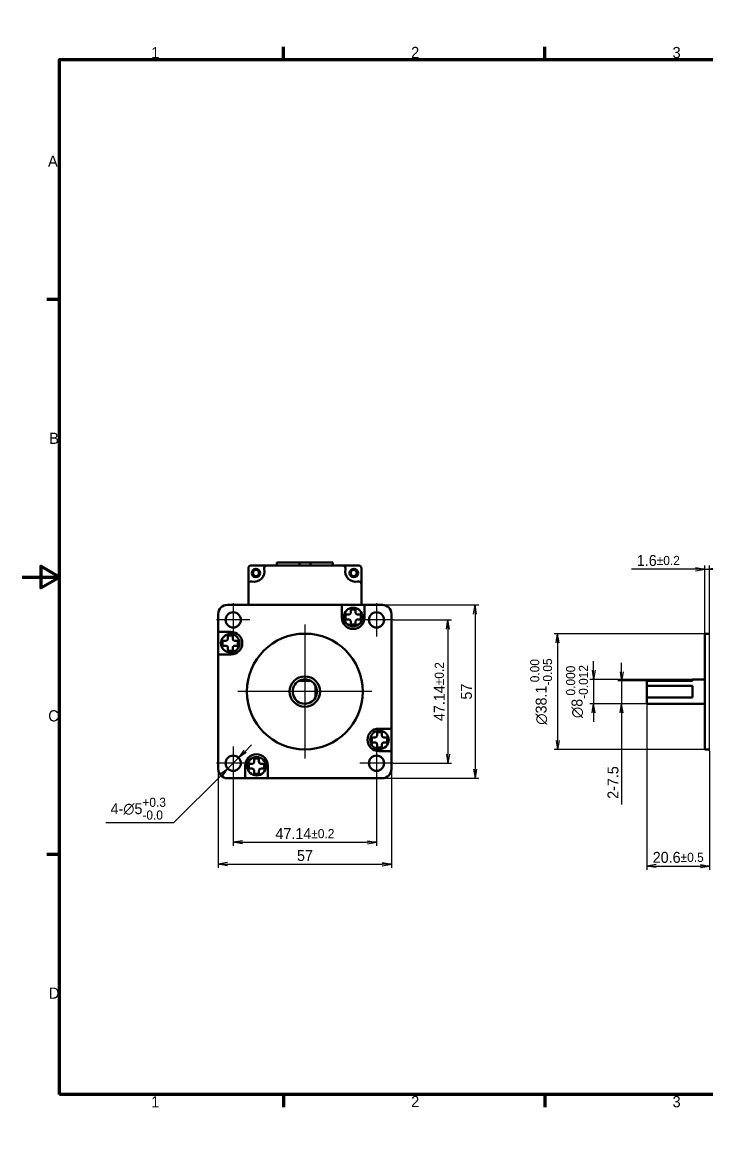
# Model space of a CAD drawing. Header units: millimetres. Extents: x -545 to 792, y -113 to 357.
# Drawn here: x -545.1 to -319.8, y -8.4 to 356.6 of the extents above; entities that cross this region are included whole.
import ezdxf

# ---------------------------------------------------------------- set-up
doc = ezdxf.new("R2010")
doc.units = ezdxf.units.MM
doc.header["$LTSCALE"] = 1.2
for name, color, linetype, lineweight in [('경계(ISO)', 7, 'Continuous', 70), ('외형선(ISO)', 7, 'Continuous', 50), ('중심 표식(ISO)', 7, 'Continuous', 25)]:
    doc.layers.add(name, color=color, linetype=linetype, lineweight=lineweight)
doc.layers.add('치수(ISO)', color=1, linetype='Continuous', lineweight=25, true_color=0xff0000)
doc.styles.add('레이블 문자 (JIS)', font='')
doc.styles.get('레이블 문자 (JIS)').set_extended_font_data('Gulim')
doc.dimstyles.new('복사 대상기본값 (JIS)', dxfattribs={"dimscale": 1.2, "dimtxt": 3, "dimasz": 2.5, "dimexe": 1, "dimexo": 0, "dimgap": 0.8, "dimtad": 1, "dimdsep": 46, "dimtxsty": '레이블 문자 (JIS)', "dimblk": 'OPEN', "dimcen": 0.09, "dimdle": 10, "dimclrd": 256, "dimclre": 256, "dimclrt": 256, "dimadec": 0, "dimazin": 2, "dimtfac": 0.833333, "dimtmove": 0, "dimatfit": 3, "dimldrblk": 'OPEN', "dimfxl": 1, "dimtolj": 1, "dimtzin": 0, "dimlwd": -1, "dimlwe": -1, "dimarcsym": 0})

# ---------------------------------------------------------------- blocks, each defined once
blk = doc.blocks.new('_Open')
at = {"color": 0, "linetype": 'ByBlock', "lineweight": -2}
for p, q in [((-1, 0.17), (0, 0)), ((-1, -0.17), (0, 0)), ((0, 0), (-1, 0))]:
    blk.add_line(p, q, dxfattribs=at)
blk = doc.blocks.new('*D11')
at = {"layer": 'Defpoints', "color": 0}
for p in [(-320.49, 155.41), (-368.88, 117.31), (-320.49, 117.31)]:
    blk.add_point(p, dxfattribs=at)
at = {"layer": '치수(ISO)', "color": 0}
for p, q in [((-320.49, 155.41), (-370.08, 155.41)), ((-368.88, 152.41), (-368.88, 120.31)), ((-320.49, 117.31), (-370.08, 117.31))]:
    blk.add_line(p, q, dxfattribs=at)
at = {"layer": '치수(ISO)', "color": 0, "linetype": 'ByBlock', "xscale": 3, "yscale": 3, "zscale": 3}
for p, rotation in [((-368.88, 155.41), 90), ((-368.88, 117.31), 270)]:
    blk.add_blockref('_Open', p, dxfattribs=dict(at, rotation=rotation))
at = {"layer": '치수(ISO)', "color": 0, "insert": (-377.92, 136.36), "char_height": 3.6, "attachment_point": 2, "rotation": 90, "style": '레이블 문자 (JIS)'}
blk.add_mtext('\\A1;{\\fAIGDT|b0|i0;\\ln}\\fGulim|b0|i0;38.1{\\H3.000000;\\S 0.00^ -0.05;}', dxfattribs=at)
blk = doc.blocks.new('*D12')
at = {"layer": 'Defpoints', "color": 0}
for p in [(-318.89, 176.63), (-320.49, 155.41), (-318.89, 116.76)]:
    blk.add_point(p, dxfattribs=at)
at = {"layer": '치수(ISO)', "color": 0}
for p, q in [((-323.49, 176.63), (-344.61, 176.63)), ((-320.49, 155.41), (-320.49, 177.83)), ((-320.49, 176.63), (-318.89, 176.63)), ((-318.89, 116.76), (-318.89, 177.83)), ((-315.89, 176.63), (-312.89, 176.63))]:
    blk.add_line(p, q, dxfattribs=at)
at = {"layer": '치수(ISO)', "color": 0, "linetype": 'ByBlock', "xscale": 3, "yscale": 3, "zscale": 3}
blk.add_blockref('_Open', (-320.49, 176.63), dxfattribs=at)
at = {"layer": '치수(ISO)', "color": 0, "linetype": 'ByBlock', "xscale": 3, "yscale": 3, "zscale": 3, "rotation": 180}
blk.add_blockref('_Open', (-318.89, 176.63), dxfattribs=at)
at = {"layer": '치수(ISO)', "color": 0, "insert": (-335.74, 181.29), "char_height": 3.6, "attachment_point": 2, "style": '레이블 문자 (JIS)'}
blk.add_mtext('\\A1;1.6{\\H3.000000;%%p0.2}', dxfattribs=at)
blk = doc.blocks.new('*D15')
at = {"layer": 'Defpoints', "color": 0}
for p in [(-339.49, 132.36), (-318.89, 116.76), (-318.89, 78.98)]:
    blk.add_point(p, dxfattribs=at)
at = {"layer": '치수(ISO)', "color": 0}
for p, q in [((-339.49, 132.36), (-339.49, 77.78)), ((-318.89, 116.76), (-318.89, 77.78)), ((-336.49, 78.98), (-321.89, 78.98))]:
    blk.add_line(p, q, dxfattribs=at)
at = {"layer": '치수(ISO)', "color": 0, "linetype": 'ByBlock', "xscale": 3, "yscale": 3, "zscale": 3, "rotation": 180}
blk.add_blockref('_Open', (-339.49, 78.98), dxfattribs=at)
at = {"layer": '치수(ISO)', "color": 0, "linetype": 'ByBlock', "xscale": 3, "yscale": 3, "zscale": 3}
blk.add_blockref('_Open', (-318.89, 78.98), dxfattribs=at)
at = {"layer": '치수(ISO)', "color": 0, "insert": (-329.19, 83.63), "char_height": 3.6, "attachment_point": 2, "style": '레이블 문자 (JIS)'}
blk.add_mtext('\\A1;20.6{\\H3.000000;%%p0.5}', dxfattribs=at)
blk = doc.blocks.new('*D16')
at = {"layer": 'Defpoints', "color": 0}
for p in [(-423.58, 124.16), (-480.58, 110.86), (-423.58, 79.58)]:
    blk.add_point(p, dxfattribs=at)
at = {"layer": '치수(ISO)', "color": 0}
for p, q in [((-423.58, 124.16), (-423.58, 78.38)), ((-480.58, 110.86), (-480.58, 78.38)), ((-477.58, 79.58), (-426.58, 79.58))]:
    blk.add_line(p, q, dxfattribs=at)
at = {"layer": '치수(ISO)', "color": 0, "linetype": 'ByBlock', "xscale": 3, "yscale": 3, "zscale": 3, "rotation": 180}
blk.add_blockref('_Open', (-480.58, 79.58), dxfattribs=at)
at = {"layer": '치수(ISO)', "color": 0, "linetype": 'ByBlock', "xscale": 3, "yscale": 3, "zscale": 3}
blk.add_blockref('_Open', (-423.58, 79.58), dxfattribs=at)
at = {"layer": '치수(ISO)', "color": 0, "insert": (-452.05, 84.23), "char_height": 3.6, "attachment_point": 2, "style": '레이블 문자 (JIS)'}
blk.add_mtext('\\A1;57', dxfattribs=at)
blk = doc.blocks.new('*D17')
at = {"layer": 'Defpoints', "color": 0}
for p in [(-475.65, 107.29), (-428.51, 107.29), (-428.51, 86.78)]:
    blk.add_point(p, dxfattribs=at)
at = {"layer": '치수(ISO)', "color": 0}
for p, q in [((-475.65, 107.29), (-475.65, 85.58)), ((-428.51, 107.29), (-428.51, 85.58)), ((-472.65, 86.78), (-431.51, 86.78))]:
    blk.add_line(p, q, dxfattribs=at)
at = {"layer": '치수(ISO)', "color": 0, "linetype": 'ByBlock', "xscale": 3, "yscale": 3, "zscale": 3, "rotation": 180}
blk.add_blockref('_Open', (-475.65, 86.78), dxfattribs=at)
at = {"layer": '치수(ISO)', "color": 0, "linetype": 'ByBlock', "xscale": 3, "yscale": 3, "zscale": 3}
blk.add_blockref('_Open', (-428.51, 86.78), dxfattribs=at)
at = {"layer": '치수(ISO)', "color": 0, "insert": (-452.05, 91.44), "char_height": 3.6, "attachment_point": 2, "style": '레이블 문자 (JIS)'}
blk.add_mtext('\\A1;47.14{\\H3.000000;%%p0.2}', dxfattribs=at)
blk = doc.blocks.new('*D18')
at = {"layer": 'Defpoints', "color": 0}
for p in [(-423.01, 159.93), (-423.01, 112.79), (-404.97, 112.79)]:
    blk.add_point(p, dxfattribs=at)
at = {"layer": '치수(ISO)', "color": 0}
for p, q in [((-423.01, 159.93), (-403.77, 159.93)), ((-404.97, 156.93), (-404.97, 115.79)), ((-423.01, 112.79), (-403.77, 112.79))]:
    blk.add_line(p, q, dxfattribs=at)
at = {"layer": '치수(ISO)', "color": 0, "linetype": 'ByBlock', "xscale": 3, "yscale": 3, "zscale": 3}
for p, rotation in [((-404.97, 159.93), 90), ((-404.97, 112.79), 270)]:
    blk.add_blockref('_Open', p, dxfattribs=dict(at, rotation=rotation))
at = {"layer": '치수(ISO)', "color": 0, "insert": (-409.63, 136.36), "char_height": 3.6, "attachment_point": 2, "rotation": 90, "style": '레이블 문자 (JIS)'}
blk.add_mtext('\\A1;47.14{\\H3.000000;%%p0.2}', dxfattribs=at)
blk = doc.blocks.new('*D19')
at = {"layer": 'Defpoints', "color": 0}
for p in [(-426.58, 164.86), (-426.58, 107.86), (-396.06, 107.86)]:
    blk.add_point(p, dxfattribs=at)
at = {"layer": '치수(ISO)', "color": 0}
for p, q in [((-426.58, 164.86), (-394.86, 164.86)), ((-396.06, 161.86), (-396.06, 110.86)), ((-426.58, 107.86), (-394.86, 107.86))]:
    blk.add_line(p, q, dxfattribs=at)
at = {"layer": '치수(ISO)', "color": 0, "linetype": 'ByBlock', "xscale": 3, "yscale": 3, "zscale": 3}
for p, rotation in [((-396.06, 164.86), 90), ((-396.06, 107.86), 270)]:
    blk.add_blockref('_Open', p, dxfattribs=dict(at, rotation=rotation))
at = {"layer": '치수(ISO)', "color": 0, "insert": (-400.71, 136.36), "char_height": 3.6, "attachment_point": 2, "rotation": 90, "style": '레이블 문자 (JIS)'}
blk.add_mtext('\\A1;57', dxfattribs=at)
blk = doc.blocks.new('*D20')
at = {"layer": 'Defpoints', "color": 0}
for p in [(-473.88, 114.56), (-477.42, 111.03)]:
    blk.add_point(p, dxfattribs=at)
at = {"layer": '치수(ISO)', "color": 0}
for p, q in [((-471.75, 116.68), (-469.63, 118.79)), ((-473.88, 114.56), (-477.42, 111.03)), ((-479.54, 108.91), (-495.24, 93.25)), ((-517.59, 93.25), (-495.24, 93.25))]:
    blk.add_line(p, q, dxfattribs=at)
at = {"layer": '치수(ISO)', "color": 0, "linetype": 'ByBlock', "xscale": 3, "yscale": 3, "zscale": 3}
for p, rotation in [((-473.88, 114.56), 224.9201050241937), ((-477.42, 111.03), 44.92010502419368)]:
    blk.add_blockref('_Open', p, dxfattribs=dict(at, rotation=rotation))
at = {"layer": '치수(ISO)', "color": 0, "insert": (-506.9, 101.45), "char_height": 3.6, "attachment_point": 2, "style": '레이블 문자 (JIS)'}
blk.add_mtext('\\A1;\\fGulim|b0|i0;4-∅5{\\H3.000000;\\S+0.3^ -0.0;}', dxfattribs=at)
blk = doc.blocks.new('*D22')
at = {"layer": 'Defpoints', "color": 0}
for p in [(-339.49, 139.86), (-347.82, 132.36), (-339.49, 132.36)]:
    blk.add_point(p, dxfattribs=at)
at = {"layer": '치수(ISO)', "color": 0}
for p, q in [((-347.82, 142.86), (-347.82, 145.86)), ((-339.49, 139.86), (-349.02, 139.86)), ((-347.82, 139.86), (-347.82, 132.36)), ((-339.49, 132.36), (-349.02, 132.36)), ((-347.82, 129.36), (-347.82, 99.19))]:
    blk.add_line(p, q, dxfattribs=at)
at = {"layer": '치수(ISO)', "color": 0, "linetype": 'ByBlock', "xscale": 3, "yscale": 3, "zscale": 3}
for p, rotation in [((-347.82, 139.86), 270), ((-347.82, 132.36), 90)]:
    blk.add_blockref('_Open', p, dxfattribs=dict(at, rotation=rotation))
at = {"layer": '치수(ISO)', "color": 0, "insert": (-352.47, 106.44), "char_height": 3.6, "attachment_point": 2, "rotation": 90, "style": '레이블 문자 (JIS)'}
blk.add_mtext('\\A1;\\fGulim|b0|i0;2-7.5', dxfattribs=at)
blk = doc.blocks.new('*D23')
at = {"layer": 'Defpoints', "color": 0}
for p in [(-324.49, 140.36), (-357.05, 132.36), (-339.49, 132.36)]:
    blk.add_point(p, dxfattribs=at)
at = {"layer": '치수(ISO)', "color": 0}
for p, q in [((-357.05, 143.36), (-357.05, 146.36)), ((-324.49, 140.36), (-358.25, 140.36)), ((-357.05, 140.36), (-357.05, 132.36)), ((-339.49, 132.36), (-358.25, 132.36)), ((-357.05, 129.36), (-357.05, 126.36))]:
    blk.add_line(p, q, dxfattribs=at)
at = {"layer": '치수(ISO)', "color": 0, "linetype": 'ByBlock', "xscale": 3, "yscale": 3, "zscale": 3}
for p, rotation in [((-357.05, 140.36), 270), ((-357.05, 132.36), 90)]:
    blk.add_blockref('_Open', p, dxfattribs=dict(at, rotation=rotation))
at = {"layer": '치수(ISO)', "color": 0, "insert": (-366.1, 136.36), "char_height": 3.6, "attachment_point": 2, "rotation": 90, "style": '레이블 문자 (JIS)'}
blk.add_mtext('\\A1;{\\fAIGDT|b0|i0;\\ln}\\fGulim|b0|i0;8{\\H3.000000;\\S 0.000^ -0.012;}', dxfattribs=at)
blk = doc.blocks.new('경계 Default Border')
at = {"layer": '경계(ISO)'}
for p, q in [((70, 287), (70, 290.4)), ((140, 287), (140, 290.4)), ((280, 287), (280, 290.4)), ((350, 287), (350, 290.4)), ((10, 222.75), (6.6, 222.75)), ((410, 222.75), (413.4, 222.75)), ((10, 74.25), (6.6, 74.25)), ((410, 74.25), (413.4, 74.25)), ((70, 10), (70, 6.6)), ((140, 10), (140, 6.6)), ((280, 10), (280, 6.6)), ((350, 10), (350, 6.6))]:
    blk.add_line(p, q, dxfattribs=at)
at = {"layer": '경계(ISO)', "flags": 128}
for points in [[(210, 297), (210, 287), (207.11, 292), (212.89, 292), (210, 287)], [(10, 10), (10, 287), (410, 287), (410, 10), (10, 10)], [(0, 148.5), (10, 148.5), (5, 151.39), (5, 145.61), (10, 148.5)], [(420, 148.5), (410, 148.5), (415, 151.39), (415, 145.61), (410, 148.5)], [(210, 0), (210, 10), (207.11, 5), (212.89, 5), (210, 10)]]:
    blk.add_lwpolyline(points, dxfattribs=at)
at = {"layer": '경계(ISO)', "char_height": 3, "attachment_point": 7, "style": '레이블 문자 (JIS)'}
for s, insert in [('1', (34.54, 287.33)), ('2', (104.15, 287.4)), ('3', (174.15, 287.33)), ('4', (244.04, 287.33)), ('5', (314.13, 287.33)), ('6', (384.15, 287.33)), ('A', (6.91, 258.29)), ('A', (410.71, 258.29)), ('B', (7.21, 184.12)), ('B', (411.01, 184.12)), ('C', (6.97, 109.8)), ('C', (410.77, 109.8)), ('D', (7.12, 35.62)), ('D', (410.92, 35.62)), ('1', (34.54, 6.53)), ('2', (104.15, 6.6)), ('3', (174.15, 6.53)), ('4', (244.04, 6.53)), ('5', (314.13, 6.53)), ('6', (384.15, 6.53))]:
    blk.add_mtext(s, dxfattribs=dict(at, insert=insert))

msp = doc.modelspace()

# ---------------------------------------------------------------- linework, layer by layer
at = {"layer": '외형선(ISO)', "color": 0}
for p, q in [((-453.879, 178.862), (-461.327, 178.862)), ((-461.327, 177.862), (-461.327, 178.862)), ((-461.327, 177.862), (-461.327, 178.862)), ((-453.879, 178.862), (-450.274, 178.862)), ((-453.879, 177.862), (-453.879, 178.862)), ((-450.274, 178.862), (-450.274, 177.862)), ((-450.274, 178.862), (-442.827, 178.862)), ((-442.827, 177.862), (-442.827, 178.862)), ((-442.827, 178.862), (-442.827, 177.862)), ((-470.677, 176.862), (-470.677, 171.629)), ((-464.443, 177.862), (-469.677, 177.862)), ((-439.71, 177.862), (-464.443, 177.862)), ((-434.477, 177.862), (-439.71, 177.862)), ((-433.477, 171.629), (-433.477, 176.862)), ((-470.677, 171.629), (-470.677, 164.862)), ((-433.477, 171.629), (-433.477, 164.862)), ((-439.877, 164.862), (-477.577, 164.862)), ((-439.877, 164.862), (-439.877, 163.862)), ((-439.877, 164.862), (-432.477, 164.862)), ((-426.577, 164.862), (-432.477, 164.862)), ((-432.477, 163.862), (-432.477, 164.862)), ((-480.577, 161.862), (-480.577, 155.962)), ((-439.877, 163.862), (-439.877, 160.662)), ((-438.677, 161.712), (-438.677, 160.112)), ((-437.677, 161.712), (-438.677, 161.712)), ((-436.977, 163.412), (-436.977, 162.412)), ((-435.377, 163.412), (-436.977, 163.412)), ((-435.377, 162.412), (-435.377, 163.412)), ((-433.677, 161.712), (-434.677, 161.712)), ((-433.677, 160.112), (-433.677, 161.712)), ((-432.477, 160.662), (-432.477, 163.862)), ((-423.577, 124.162), (-423.577, 161.862)), ((-438.677, 160.112), (-437.677, 160.112)), ((-436.977, 159.412), (-436.977, 158.412)), ((-436.977, 158.412), (-435.377, 158.412)), ((-435.377, 159.412), (-435.377, 158.412)), ((-434.677, 160.112), (-433.677, 160.112)), ((-479.577, 155.962), (-480.577, 155.962)), ((-480.577, 148.562), (-480.577, 155.962)), ((-476.377, 155.962), (-479.577, 155.962)), ((-477.427, 154.762), (-477.427, 153.762)), ((-475.827, 154.762), (-477.427, 154.762)), ((-475.827, 153.762), (-475.827, 154.762)), ((-320.486, 117.312), (-320.486, 155.412)), ((-318.886, 155.412), (-320.486, 155.412)), ((-479.127, 153.062), (-479.127, 151.462)), ((-478.127, 153.062), (-479.127, 153.062)), ((-479.127, 151.462), (-478.127, 151.462)), ((-477.427, 150.762), (-477.427, 149.762)), ((-477.427, 149.762), (-475.827, 149.762)), ((-475.827, 149.762), (-475.827, 150.762)), ((-475.127, 153.062), (-474.127, 153.062)), ((-475.127, 151.462), (-474.127, 151.462)), ((-474.127, 151.462), (-474.127, 153.062)), ((-480.577, 148.562), (-480.577, 110.862)), ((-480.577, 148.562), (-479.577, 148.562)), ((-479.577, 148.562), (-476.377, 148.562)), ((-450.14, 139.862), (-454.013, 139.862)), ((-324.486, 139.862), (-339.486, 139.862)), ((-339.486, 139.862), (-339.486, 138.299)), ((-324.486, 139.862), (-324.486, 140.362)), ((-320.486, 140.362), (-324.486, 140.362)), ((-448.577, 134.426), (-448.577, 138.299)), ((-339.486, 134.426), (-339.486, 138.299)), ((-339.486, 138.299), (-324.486, 138.299)), ((-324.486, 134.426), (-324.486, 138.299)), ((-324.486, 134.426), (-339.486, 134.426)), ((-339.486, 134.426), (-339.486, 132.362)), ((-320.486, 132.362), (-339.486, 132.362)), ((-424.577, 124.162), (-427.777, 124.162)), ((-423.577, 124.162), (-424.577, 124.162)), ((-423.577, 124.162), (-423.577, 116.762)), ((-430.027, 121.262), (-430.027, 119.662)), ((-429.027, 121.262), (-430.027, 121.262)), ((-428.327, 122.962), (-428.327, 121.962)), ((-426.727, 122.962), (-428.327, 122.962)), ((-426.727, 121.962), (-426.727, 122.962)), ((-425.027, 121.262), (-426.027, 121.262)), ((-425.027, 119.662), (-425.027, 121.262)), ((-429.027, 119.662), (-430.027, 119.662)), ((-428.327, 118.962), (-428.327, 117.962)), ((-428.327, 117.962), (-426.727, 117.962)), ((-426.727, 117.962), (-426.727, 118.962)), ((-426.027, 119.662), (-425.027, 119.662)), ((-318.886, 117.312), (-320.486, 117.312)), ((-467.177, 114.312), (-468.777, 114.312)), ((-468.777, 113.312), (-468.777, 114.312)), ((-467.177, 113.312), (-467.177, 114.312)), ((-427.777, 116.762), (-424.577, 116.762)), ((-424.577, 116.762), (-423.577, 116.762)), ((-423.577, 110.862), (-423.577, 116.762)), ((-471.677, 112.062), (-471.677, 108.862)), ((-470.477, 112.612), (-470.477, 111.012)), ((-469.477, 112.612), (-470.477, 112.612)), ((-470.477, 111.012), (-469.477, 111.012)), ((-468.777, 110.312), (-468.777, 109.312)), ((-467.177, 109.312), (-467.177, 110.312)), ((-465.477, 112.612), (-466.477, 112.612)), ((-466.477, 111.012), (-465.477, 111.012)), ((-465.477, 111.012), (-465.477, 112.612)), ((-464.277, 108.862), (-464.277, 112.062)), ((-477.577, 107.862), (-471.677, 107.862)), ((-471.677, 108.862), (-471.677, 107.862)), ((-464.277, 107.862), (-471.677, 107.862)), ((-468.777, 109.312), (-467.177, 109.312)), ((-464.277, 107.862), (-464.277, 108.862)), ((-464.277, 107.862), (-426.577, 107.862))]:
    msp.add_line(p, q, dxfattribs=at)
for centre, radius in [((-468.177, 175.362), 1.4), ((-468.177, 175.362), 1), ((-435.977, 175.362), 1.4), ((-435.977, 175.362), 1), ((-475.647, 159.932), 2.5), ((-436.177, 160.912), 3.05), ((-428.507, 159.932), 2.5), ((-476.627, 152.262), 3.05), ((-452.077, 136.362), 19.05), ((-452.077, 136.362), 5), ((-427.527, 120.462), 3.05), ((-475.647, 112.792), 2.5), ((-467.977, 111.812), 3.05), ((-428.507, 112.792), 2.5)]:
    msp.add_circle(centre, radius, dxfattribs=at)
for centre, radius, start, end in [((-469.677, 176.862), 1, 90, 180), ((-468.677, 175.862), 3.35, 256.7097, 13.2903), ((-464.443, 176.862), 1, 90, 193.2903), ((-439.71, 176.862), 1, 346.7097, 90), ((-435.477, 175.862), 3.35, 166.7097, 283.2903), ((-434.477, 176.862), 1, 0, 90), ((-469.677, 171.629), 1, 76.7097, 180), ((-434.477, 171.629), 1, 0, 103.2903), ((-477.577, 161.862), 3, 90, 180), ((-426.577, 161.862), 3, 0, 90), ((-436.177, 160.662), 3.7, 180, 0), ((-476.377, 152.262), 3.7, 270, 90), ((-452.077, 136.362), 4, 118.95502, 331.04498), ((-452.077, 136.362), 4, 61.04498, 118.95502), ((-452.077, 136.362), 4, 28.95502, 61.04498), ((-452.077, 136.362), 4, 331.04498, 28.95502), ((-427.777, 120.462), 3.7, 90, 270), ((-467.977, 112.062), 3.7, 0, 180), ((-477.577, 110.862), 3, 180, 270), ((-426.577, 110.862), 3, 270, 0)]:
    msp.add_arc(centre, radius, start, end, dxfattribs=at)
for points, knots in [([(-437.677, 161.712), (-437.596, 161.712), (-437.505, 161.727), (-437.331, 161.796), (-437.248, 161.851), (-437.115, 161.983), (-437.061, 162.066), (-436.992, 162.24), (-436.977, 162.331), (-436.977, 162.412)], [0.14468984, 0.14468984, 0.14468984, 0.14468984, 0.172821, 0.172821, 0.20095217, 0.20095217, 0.22908334, 0.22908334, 0.2572145, 0.2572145, 0.2572145, 0.2572145]), ([(-435.377, 162.412), (-435.377, 162.331), (-435.362, 162.24), (-435.292, 162.066), (-435.238, 161.983), (-435.105, 161.851), (-435.022, 161.796), (-434.848, 161.727), (-434.757, 161.712), (-434.677, 161.712)], [0.2691638, 0.2691638, 0.2691638, 0.2691638, 0.29729496, 0.29729496, 0.32542613, 0.32542613, 0.3535573, 0.3535573, 0.38168846, 0.38168846, 0.38168846, 0.38168846]), ([(-436.977, 159.412), (-436.977, 159.493), (-436.992, 159.584), (-437.061, 159.758), (-437.115, 159.841), (-437.248, 159.973), (-437.331, 160.028), (-437.505, 160.097), (-437.596, 160.112), (-437.677, 160.112)], [0, 0, 0, 0, 0.02813117, 0.02813117, 0.05626233, 0.05626233, 0.0843935, 0.0843935, 0.11252467, 0.11252467, 0.11252467, 0.11252467]), ([(-435.377, 159.412), (-435.377, 159.493), (-435.362, 159.584), (-435.292, 159.758), (-435.238, 159.841), (-435.105, 159.973), (-435.022, 160.028), (-434.848, 160.097), (-434.757, 160.112), (-434.677, 160.112)], [-0.25723488, -0.25723488, -0.25723488, -0.25723488, -0.22910371, -0.22910371, -0.20097255, -0.20097255, -0.17284138, -0.17284138, -0.14471021, -0.14471021, -0.14471021, -0.14471021]), ([(-478.127, 153.062), (-478.046, 153.062), (-477.955, 153.077), (-477.781, 153.146), (-477.698, 153.201), (-477.565, 153.333), (-477.511, 153.416), (-477.442, 153.59), (-477.427, 153.681), (-477.427, 153.762)], [0, 0, 0, 0, 0.02813117, 0.02813117, 0.05626233, 0.05626233, 0.0843935, 0.0843935, 0.11252467, 0.11252467, 0.11252467, 0.11252467]), ([(-475.127, 153.062), (-475.207, 153.062), (-475.298, 153.077), (-475.472, 153.146), (-475.555, 153.201), (-475.688, 153.333), (-475.742, 153.416), (-475.812, 153.59), (-475.827, 153.681), (-475.827, 153.762)], [-0.5263783, -0.5263783, -0.5263783, -0.5263783, -0.49824713, -0.49824713, -0.47011596, -0.47011596, -0.4419848, -0.4419848, -0.41385363, -0.41385363, -0.41385363, -0.41385363]), ([(-477.427, 150.762), (-477.427, 150.843), (-477.442, 150.934), (-477.511, 151.108), (-477.565, 151.191), (-477.698, 151.323), (-477.781, 151.378), (-477.955, 151.447), (-478.046, 151.462), (-478.127, 151.462)], [0.2691638, 0.2691638, 0.2691638, 0.2691638, 0.29729496, 0.29729496, 0.32542613, 0.32542613, 0.3535573, 0.3535573, 0.38168846, 0.38168846, 0.38168846, 0.38168846]), ([(-475.127, 151.462), (-475.207, 151.462), (-475.298, 151.447), (-475.472, 151.378), (-475.555, 151.323), (-475.688, 151.191), (-475.742, 151.108), (-475.812, 150.934), (-475.827, 150.843), (-475.827, 150.762)], [0.14471021, 0.14471021, 0.14471021, 0.14471021, 0.17284138, 0.17284138, 0.20097255, 0.20097255, 0.22910371, 0.22910371, 0.25723488, 0.25723488, 0.25723488, 0.25723488]), ([(-429.027, 121.262), (-428.946, 121.262), (-428.855, 121.277), (-428.681, 121.346), (-428.598, 121.401), (-428.465, 121.533), (-428.411, 121.616), (-428.342, 121.79), (-428.327, 121.881), (-428.327, 121.962)], [0.41385363, 0.41385363, 0.41385363, 0.41385363, 0.4419848, 0.4419848, 0.47011596, 0.47011596, 0.49824713, 0.49824713, 0.5263783, 0.5263783, 0.5263783, 0.5263783]), ([(-426.727, 121.962), (-426.727, 121.881), (-426.712, 121.79), (-426.642, 121.616), (-426.588, 121.533), (-426.455, 121.401), (-426.372, 121.346), (-426.198, 121.277), (-426.107, 121.262), (-426.027, 121.262)], [0.14468984, 0.14468984, 0.14468984, 0.14468984, 0.172821, 0.172821, 0.20095217, 0.20095217, 0.22908334, 0.22908334, 0.2572145, 0.2572145, 0.2572145, 0.2572145]), ([(-429.027, 119.662), (-428.946, 119.662), (-428.855, 119.647), (-428.681, 119.578), (-428.598, 119.523), (-428.465, 119.391), (-428.411, 119.308), (-428.342, 119.134), (-428.327, 119.043), (-428.327, 118.962)], [-0.11252467, -0.11252467, -0.11252467, -0.11252467, -0.0843935, -0.0843935, -0.05626233, -0.05626233, -0.02813117, -0.02813117, 0, 0, 0, 0]), ([(-426.027, 119.662), (-426.107, 119.662), (-426.198, 119.647), (-426.372, 119.578), (-426.455, 119.523), (-426.588, 119.391), (-426.642, 119.308), (-426.712, 119.134), (-426.727, 119.043), (-426.727, 118.962)], [0.2691638, 0.2691638, 0.2691638, 0.2691638, 0.29729496, 0.29729496, 0.32542613, 0.32542613, 0.3535573, 0.3535573, 0.38168846, 0.38168846, 0.38168846, 0.38168846]), ([(-468.777, 113.312), (-468.777, 113.231), (-468.792, 113.14), (-468.861, 112.966), (-468.915, 112.883), (-469.048, 112.751), (-469.131, 112.696), (-469.305, 112.627), (-469.396, 112.612), (-469.477, 112.612)], [-0.5263783, -0.5263783, -0.5263783, -0.5263783, -0.49824713, -0.49824713, -0.47011596, -0.47011596, -0.4419848, -0.4419848, -0.41385363, -0.41385363, -0.41385363, -0.41385363]), ([(-467.177, 113.312), (-467.177, 113.231), (-467.162, 113.14), (-467.092, 112.966), (-467.038, 112.883), (-466.905, 112.751), (-466.822, 112.696), (-466.648, 112.627), (-466.557, 112.612), (-466.477, 112.612)], [0.41385363, 0.41385363, 0.41385363, 0.41385363, 0.4419848, 0.4419848, 0.47011596, 0.47011596, 0.49824713, 0.49824713, 0.5263783, 0.5263783, 0.5263783, 0.5263783]), ([(-468.777, 110.312), (-468.777, 110.393), (-468.792, 110.484), (-468.861, 110.658), (-468.915, 110.741), (-469.048, 110.873), (-469.131, 110.928), (-469.305, 110.997), (-469.396, 111.012), (-469.477, 111.012)], [0, 0, 0, 0, 0.02813117, 0.02813117, 0.05626233, 0.05626233, 0.0843935, 0.0843935, 0.11252467, 0.11252467, 0.11252467, 0.11252467]), ([(-466.477, 111.012), (-466.557, 111.012), (-466.648, 110.997), (-466.822, 110.928), (-466.905, 110.873), (-467.038, 110.741), (-467.092, 110.658), (-467.162, 110.484), (-467.177, 110.393), (-467.177, 110.312)], [0, 0, 0, 0, 0.02813117, 0.02813117, 0.05626233, 0.05626233, 0.0843935, 0.0843935, 0.11252467, 0.11252467, 0.11252467, 0.11252467])]:
    msp.add_open_spline(points, degree=3, knots=knots, dxfattribs=at)
at = {"layer": '중심 표식(ISO)', "color": 0, "linetype": 'Continuous'}
for p, q in [((-475.647, 165.432), (-475.647, 154.432)), ((-475.647, 165.432), (-475.647, 154.432)), ((-428.507, 165.432), (-428.507, 154.432)), ((-470.147, 159.932), (-481.147, 159.932)), ((-470.147, 159.932), (-481.147, 159.932)), ((-452.077, 158.412), (-452.077, 114.312)), ((-423.007, 159.932), (-434.007, 159.932)), ((-430.027, 136.362), (-474.127, 136.362)), ((-475.647, 118.292), (-475.647, 107.292)), ((-428.507, 118.292), (-428.507, 107.292)), ((-470.147, 112.792), (-481.147, 112.792)), ((-423.007, 112.792), (-434.007, 112.792))]:
    msp.add_line(p, q, dxfattribs=at)

# ---------------------------------------------------------------- block references
at = {"color": 0, "xscale": 1.2289725, "yscale": 1.2289725, "zscale": 1.2289725}
msp.add_blockref('경계 Default Border', (-545.109, -8.45), dxfattribs=at)

# ---------------------------------------------------------------- dimensions: what is measured, and where the dimension line sits
at = {"layer": '치수(ISO)', "color": 0}
for base, p1, p2, angle, override, picture, middle in [((-318.886, 176.634), (-320.486, 155.412), (-318.886, 116.762), 180, {"dimgap": 0.8, "dimdec": 2, "dimclrd": 0, "dimclre": 0, "dimclrt": 0, "dimtol": 1, "dimlim": 0, "dimtp": 0.2, "dimtm": 0.2, "dimtdec": 1, "dimtofl": 1, "dimatfit": 1}, '*D12', (-335.736, 176.634)), ((-396.06, 107.862), (-426.577, 164.862), (-426.577, 107.862), 90, {"dimgap": 0.8, "dimdec": 2, "dimclrd": 0, "dimclre": 0, "dimclrt": 0, "dimtol": 0, "dimlim": 0, "dimtp": 0, "dimtm": 0, "dimtdec": 2, "dimtofl": 0, "dimatfit": 1}, '*D19', (-396.06, 136.362)), ((-404.97, 112.792), (-423.007, 159.932), (-423.007, 112.792), 90, {"dimgap": 0.8, "dimdec": 2, "dimclrd": 0, "dimclre": 0, "dimclrt": 0, "dimtol": 1, "dimlim": 0, "dimtp": 0.2, "dimtm": 0.2, "dimtdec": 1, "dimtofl": 0, "dimatfit": 1}, '*D18', (-404.97, 136.362)), ((-318.886, 78.976), (-339.486, 132.362), (-318.886, 116.762), 180, {"dimgap": 0.8, "dimdec": 2, "dimclrd": 0, "dimclre": 0, "dimclrt": 0, "dimtol": 1, "dimlim": 0, "dimtp": 0.5, "dimtm": 0.5, "dimtdec": 1, "dimtofl": 0, "dimatfit": 1}, '*D15', (-329.186, 78.976)), ((-423.577, 79.578), (-480.577, 110.862), (-423.577, 124.162), 180, {"dimgap": 0.8, "dimdec": 2, "dimclrd": 0, "dimclre": 0, "dimclrt": 0, "dimtol": 0, "dimlim": 0, "dimtp": 0, "dimtm": 0, "dimtdec": 2, "dimtofl": 0, "dimatfit": 1}, '*D16', (-452.055, 79.578)), ((-428.507, 86.778), (-475.647, 107.292), (-428.507, 107.292), 180, {"dimgap": 0.8, "dimdec": 2, "dimclrd": 0, "dimclre": 0, "dimclrt": 0, "dimtol": 1, "dimlim": 0, "dimtp": 0.2, "dimtm": 0.2, "dimtdec": 1, "dimtofl": 0, "dimatfit": 1}, '*D17', (-452.055, 86.778))]:
    dim = msp.add_linear_dim(base=base, p1=p1, p2=p2, angle=angle, dimstyle='복사 대상기본값 (JIS)', override=override, dxfattribs=at)
    dim.commit()
    dim.dimension.update_dxf_attribs({"geometry": picture, "text_midpoint": middle, "dimtype": 160})
for base, p1, p2, text, override, picture, middle in [((-368.878, 117.312), (-320.486, 155.412), (-320.486, 117.312), '{\\fAIGDT|b0|i0;\\ln}\\fGulim|b0|i0;<>', {"dimgap": 0.8, "dimdec": 2, "dimclrd": 0, "dimclre": 0, "dimclrt": 0, "dimtol": 1, "dimlim": 0, "dimtp": 0, "dimtm": 0.05, "dimtdec": 2, "dimtofl": 0, "dimatfit": 1}, '*D11', (-368.878, 136.362)), ((-357.05, 132.362), (-324.486, 140.362), (-339.486, 132.362), '{\\fAIGDT|b0|i0;\\ln}\\fGulim|b0|i0;<>', {"dimgap": 0.8, "dimdec": 2, "dimclrd": 0, "dimclre": 0, "dimclrt": 0, "dimtol": 1, "dimlim": 0, "dimtp": 0, "dimtm": 0.012, "dimtdec": 3, "dimtofl": 0}, '*D23', (-357.05, 136.362)), ((-347.819, 132.362), (-339.486, 139.862), (-339.486, 132.362), '\\fGulim|b0|i0;2-<>', {"dimgap": 0.8, "dimdec": 1, "dimclrd": 0, "dimclre": 0, "dimclrt": 0, "dimtol": 0, "dimlim": 0, "dimtp": 0, "dimtm": 0, "dimtdec": 2, "dimtofl": 1, "dimatfit": 1}, '*D22', (-347.819, 106.439))]:
    dim = msp.add_linear_dim(base=base, p1=p1, p2=p2, angle=90, text=text, dimstyle='복사 대상기본값 (JIS)', override=override, dxfattribs=at)
    dim.commit()
    dim.dimension.update_dxf_attribs({"geometry": picture, "text_midpoint": middle, "dimtype": 160})
dim = msp.add_diameter_dim_2p(p1=(-473.876, 114.557), p2=(-477.417, 111.027), text='\\fGulim|b0|i0;4-<>', dimstyle='복사 대상기본값 (JIS)', override={"dimgap": 0.8, "dimtih": 1, "dimtoh": 1, "dimdec": 0, "dimlfac": 1, "dimclrd": 0, "dimclrt": 0, "dimtol": 1, "dimlim": 0, "dimtp": 0.3, "dimtm": 1e-09, "dimtdec": 1, "dimatfit": 2}, dxfattribs=at)
dim.commit()
dim.dimension.update_dxf_attribs({"geometry": '*D20', "text_midpoint": (-506.895, 93.252), "dimtype": 163})

doc.saveas('drawing.dxf')
